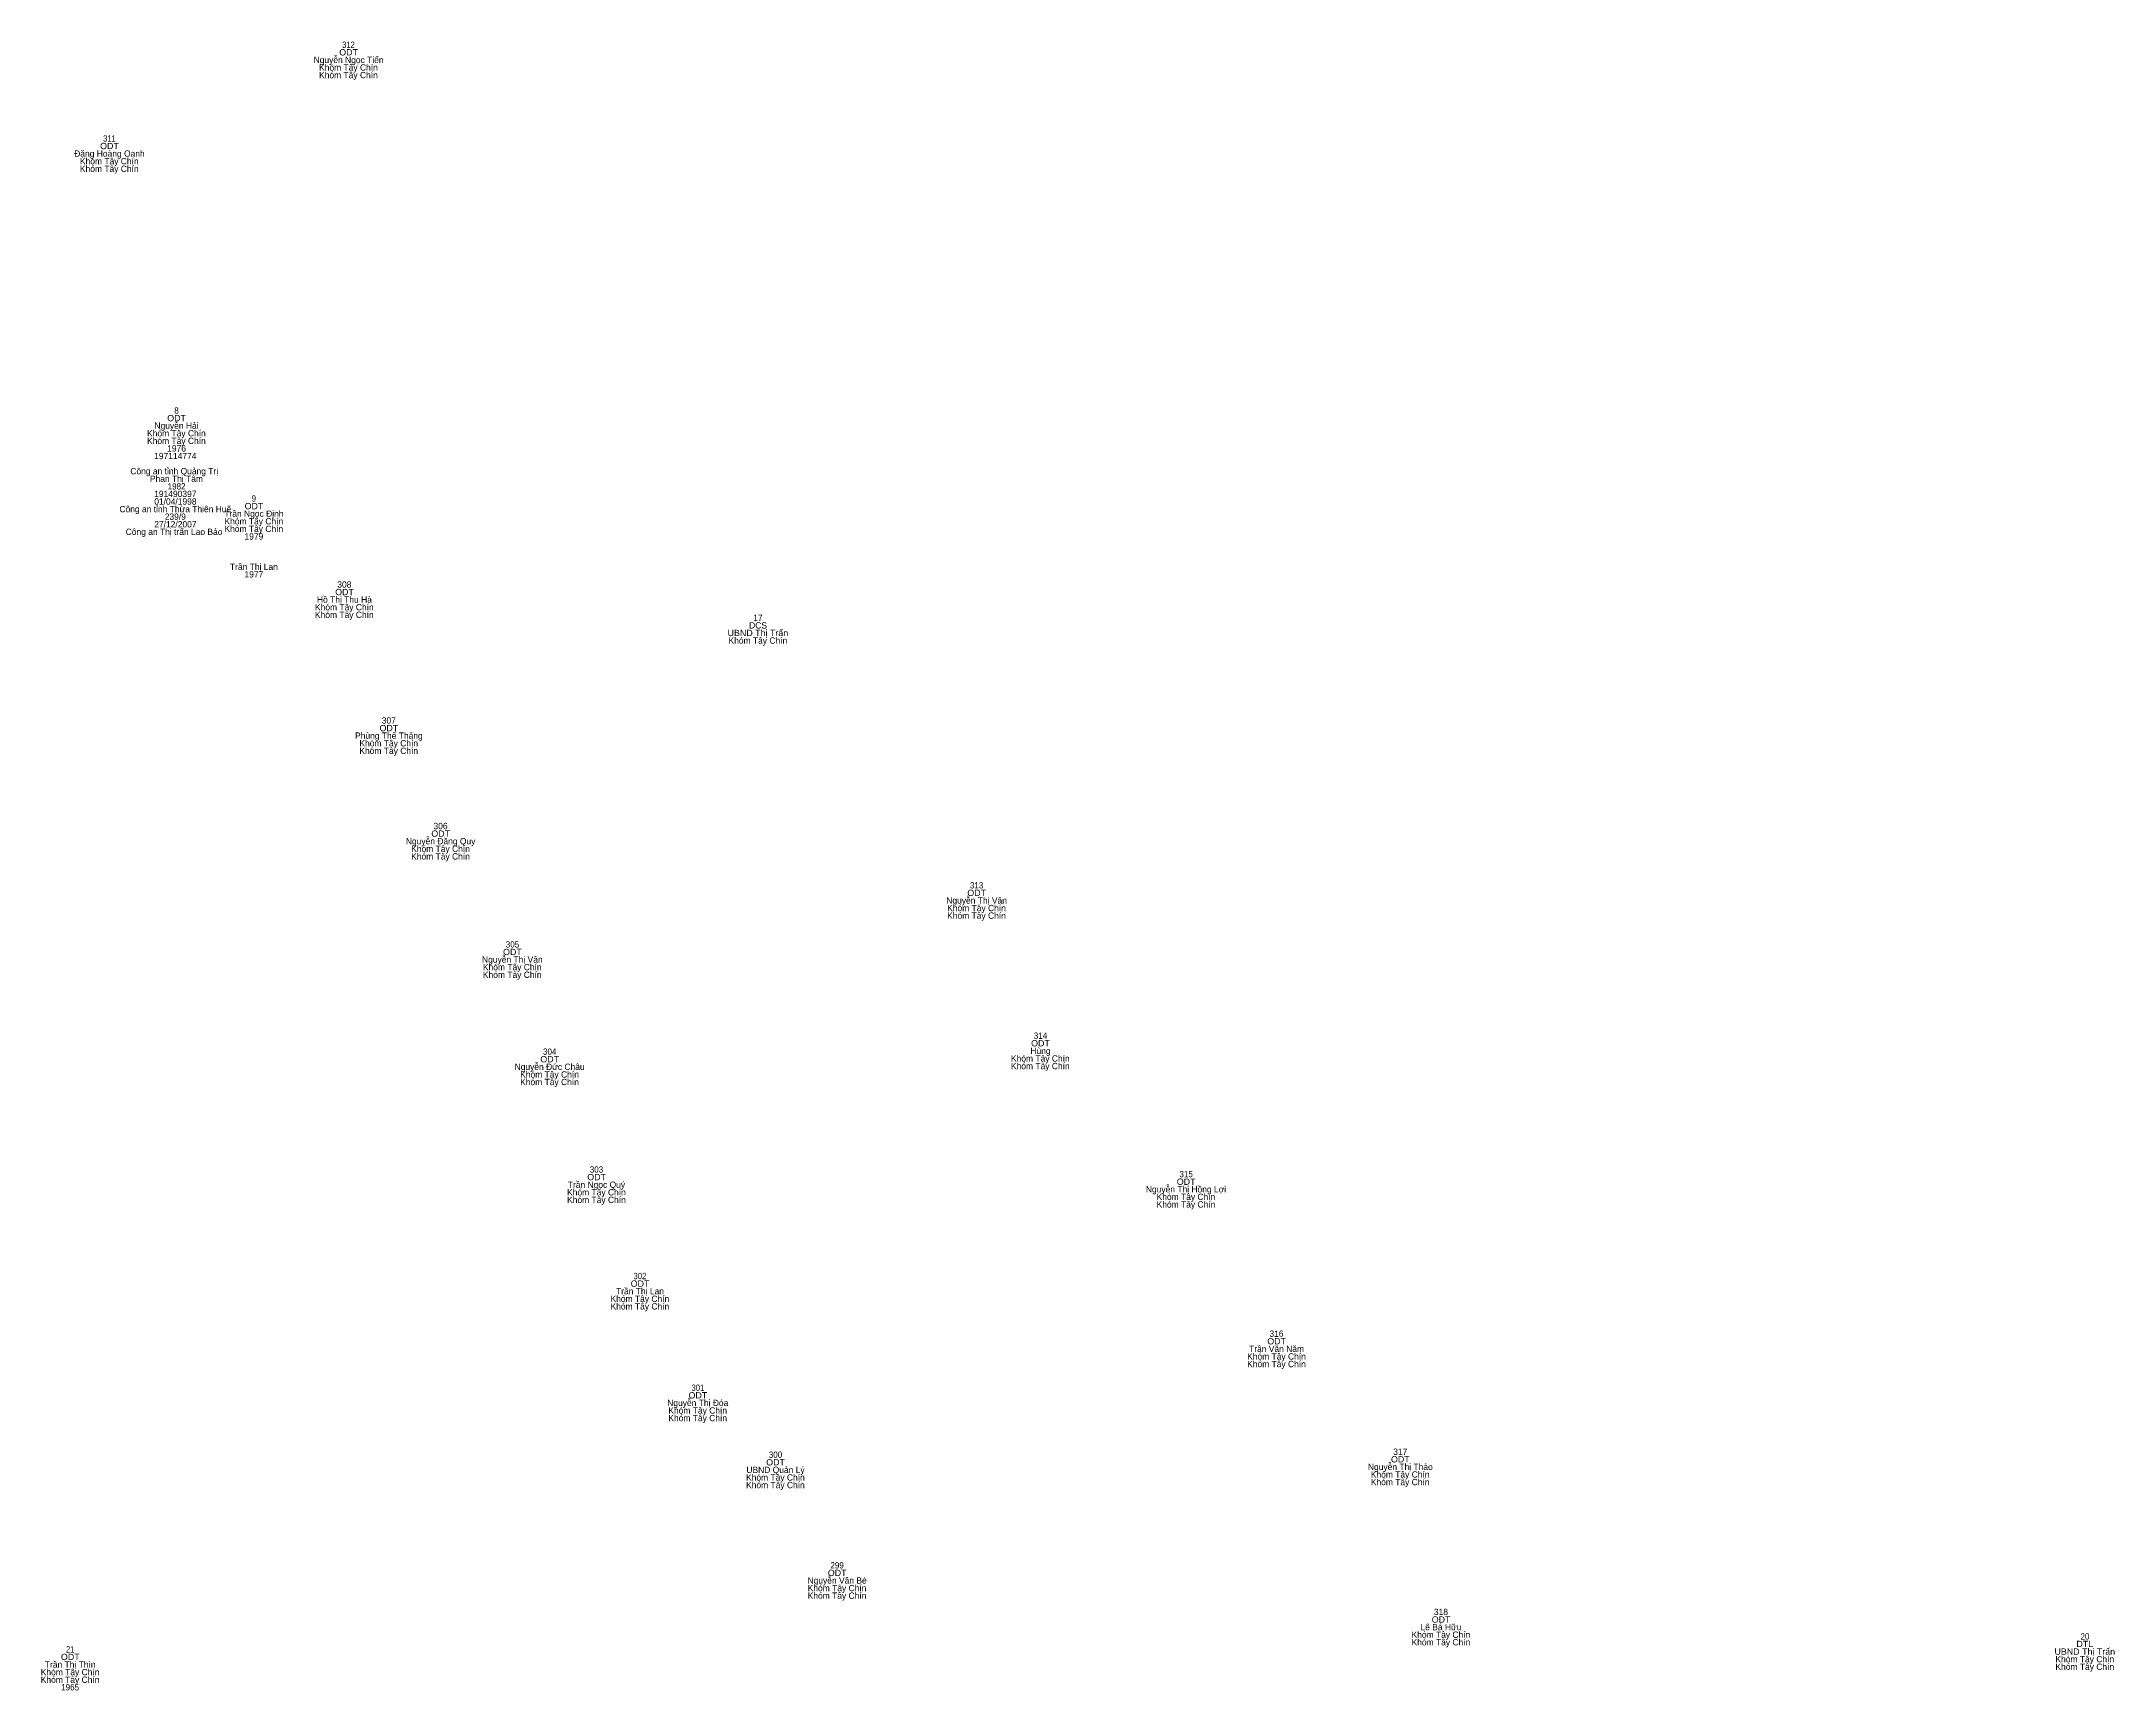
# Model space of a CAD drawing. Header units: metres. Extents: x 537000 to 537501, y 1838003 to 1838507.
# Drawn here: x 537183.9 to 537315.2, y 1838402.9 to 1838507.2 of the extents above; entities that cross this region are included whole.
import ezdxf
from ezdxf.enums import TextEntityAlignment as Align

# ---------------------------------------------------------------- set-up
doc = ezdxf.new("R2010")
doc.units = ezdxf.units.M
doc.header["$LTSCALE"] = 0.16
doc.layers.add('1', color=7, linetype='Continuous')

msp = doc.modelspace()

# ---------------------------------------------------------------- texts
at = {"layer": '1'}
for s, width, p in [('312', 0.9, (537203.365, 1838506.82)), ('ODT', 1.05, (537203.375, 1838506.34)), ('ODT', 1.05, (537188.235, 1838500.41)), ('311', 0.9, (537188.235, 1838500.89)), ('ODT', 1.05, (537192.485, 1838483.19)), ('8', 0.95, (537192.48, 1838483.67)), ('1982', 0.95, (537192.485, 1838478.87)), ('9', 0.9, (537197.375, 1838478.1)), ('ODT', 1.05, (537197.385, 1838477.62)), ('ODT', 1.05, (537203.115, 1838472.18)), ('UBND Thị Trấn', 1.05, (537229.285, 1838469.59)), ('ODT', 1.05, (537205.925, 1838463.57)), ('ODT', 1.05, (537209.205, 1838456.89)), ('ODT', 1.05, (537243.135, 1838453.14)), ('313', 0.95, (537243.13, 1838453.62)), ('ODT', 1.05, (537213.745, 1838449.4)), ('305', 0.95, (537213.745, 1838449.88)), ('314', 0.95, (537247.175, 1838444.1)), ('ODT', 1.05, (537216.105, 1838442.61)), ('304', 0.95, (537216.105, 1838443.09)), ('ODT', 1.05, (537247.175, 1838443.62)), ('ODT', 1.05, (537219.075, 1838435.15)), ('303', 0.95, (537219.07, 1838435.63)), ('ODT', 1.05, (537256.395, 1838434.86)), ('315', 0.95, (537256.395, 1838435.34)), ('ODT', 1.05, (537221.825, 1838428.41)), ('302', 0.9, (537221.815, 1838428.89)), ('ODT', 1.05, (537262.125, 1838424.76)), ('301', 0.9, (537225.485, 1838421.82)), ('ODT', 1.05, (537225.485, 1838421.34)), ('300', 0.95, (537230.4, 1838417.58)), ('ODT', 1.05, (537230.405, 1838417.1)), ('ODT', 1.05, (537269.955, 1838417.29)), ('ODT', 1.05, (537234.305, 1838410.1)), ('299', 0.95, (537234.3, 1838410.58)), ('ODT', 1.05, (537272.535, 1838407.15)), ('20', 0.95, (537313.295, 1838406.08)), ('ODT', 1.05, (537185.755, 1838404.78)), ('21', 0.85, (537185.75, 1838405.26)), ('UBND Thị Trấn', 1.05, (537313.285, 1838405.12)), ('DTL', 1.05, (537313.285, 1838405.6)), ('1965', 0.95, (537185.745, 1838402.86))]:
    msp.add_text(s, height=0.4, dxfattribs=dict(at, width=width)).set_placement(p, align=Align.CENTER)
for s, p in [('Nguyễn Ngọc Tiến', (537203.375, 1838505.86)), ('Khóm Tây Chín', (537203.365, 1838505.38)), ('Khóm Tây Chín', (537203.365, 1838504.9)), ('Đặng Hoàng Oanh', (537188.235, 1838499.93)), ('Khóm Tây Chín', (537188.225, 1838499.45)), ('Khóm Tây Chín', (537188.225, 1838498.97)), ('Khóm Tây Chín', (537192.475, 1838482.23)), ('Nguyễn Hải', (537192.48, 1838482.71)), ('Khóm Tây Chín', (537192.475, 1838481.75)), ('197114774 ', (537192.48, 1838480.79)), ('1976', (537192.485, 1838481.27)), ('Công an tỉnh Quảng Trị  ', (537192.485, 1838479.83)), ('Phan Thị Tâm', (537192.475, 1838479.35)), ('01/04/1998 ', (537192.485, 1838477.91)), ('191490397 ', (537192.48, 1838478.39)), ('Công an tỉnh Thừa Thiên Huế ', (537192.48, 1838477.43)), ('239/9 ', (537192.48, 1838476.95)), ('Trần Ngọc Định', (537197.38, 1838477.14)), ('Khóm Tây Chín', (537197.375, 1838476.66)), ('Công an Thị trấn Lao Bảo  ', (537192.475, 1838475.99)), ('27/12/2007 ', (537192.485, 1838476.47)), ('Khóm Tây Chín', (537197.375, 1838476.18)), ('1979', (537197.38, 1838475.7)), ('Trần Thị Lan', (537197.38, 1838473.78)), ('1977', (537197.38, 1838473.3)), ('308', (537203.105, 1838472.66)), ('Hồ Thị Thu Hà', (537203.11, 1838471.7)), ('Khóm Tây Chín', (537203.105, 1838471.22)), ('Khóm Tây Chín', (537203.105, 1838470.74)), ('DCS', (537229.295, 1838470.07)), ('17', (537229.285, 1838470.55)), ('Khóm Tây Chín', (537229.285, 1838469.11)), ('307', (537205.92, 1838464.05)), ('Phùng Thế Thăng', (537205.925, 1838463.09)), ('Khóm Tây Chín', (537205.915, 1838462.61)), ('Khóm Tây Chín', (537205.915, 1838462.13)), ('306', (537209.195, 1838457.37)), ('Nguyễn Đăng Quy', (537209.2, 1838456.41)), ('Khóm Tây Chín', (537209.195, 1838455.93)), ('Khóm Tây Chín', (537209.195, 1838455.45)), ('Nguyễn Thị Vân', (537243.13, 1838452.66)), ('Khóm Tây Chín', (537243.125, 1838452.18)), ('Khóm Tây Chín', (537243.125, 1838451.7)), ('Nguyễn Thị Vân', (537213.74, 1838448.92)), ('Khóm Tây Chín', (537213.735, 1838448.44)), ('Khóm Tây Chín', (537213.735, 1838447.96)), ('Khóm Tây Chín', (537247.165, 1838442.66)), ('Hùng', (537247.175, 1838443.14)), ('Nguyễn Đức Châu', (537216.1, 1838442.13)), ('Khóm Tây Chín', (537216.095, 1838441.65)), ('Khóm Tây Chín', (537216.095, 1838441.17)), ('Khóm Tây Chín', (537247.165, 1838442.18)), ('Trần Ngọc Quý', (537219.065, 1838434.67)), ('Khóm Tây Chín', (537219.065, 1838434.19)), ('Khóm Tây Chín', (537219.065, 1838433.71)), ('Nguyễn Thị Hồng Lợi', (537256.385, 1838434.38)), ('Khóm Tây Chín', (537256.385, 1838433.9)), ('Khóm Tây Chín', (537256.385, 1838433.42)), ('Khóm Tây Chín', (537221.815, 1838427.45)), ('Khóm Tây Chín', (537221.815, 1838426.97)), ('Trần Thị Lan', (537221.82, 1838427.93)), ('Trần Văn Năm', (537262.12, 1838424.28)), ('316', (537262.115, 1838425.24)), ('Khóm Tây Chín', (537262.115, 1838423.8)), ('Khóm Tây Chín', (537262.115, 1838423.32)), ('Nguyễn Thị Đóa', (537225.48, 1838420.86)), ('Khóm Tây Chín', (537225.475, 1838420.38)), ('Khóm Tây Chín', (537225.475, 1838419.9)), ('317', (537269.95, 1838417.77)), ('UBND Quản Lý', (537230.4, 1838416.62)), ('Nguyễn Thị Thảo', (537269.955, 1838416.81)), ('Khóm Tây Chín', (537269.945, 1838416.33)), ('Khóm Tây Chín', (537230.395, 1838416.14)), ('Khóm Tây Chín', (537230.395, 1838415.66)), ('Khóm Tây Chín', (537269.945, 1838415.85)), ('Nguyễn Văn Bé', (537234.3, 1838409.62)), ('Khóm Tây Chín', (537234.295, 1838409.14)), ('Khóm Tây Chín', (537234.295, 1838408.66)), ('318', (537272.525, 1838407.63)), ('Khóm Tây Chín', (537272.525, 1838406.19)), ('Khóm Tây Chín', (537272.525, 1838405.71)), ('Lê Bá Hữu', (537272.525, 1838406.67)), ('Khóm Tây Chín', (537313.285, 1838404.64)), ('Khóm Tây Chín', (537185.745, 1838403.82)), ('Khóm Tây Chín', (537185.745, 1838403.34)), ('Trần Thị Thìn', (537185.75, 1838404.3)), ('Khóm Tây Chín', (537313.285, 1838404.16))]:
    msp.add_text(s, height=0.4, dxfattribs=at).set_placement(p, align=Align.CENTER)

doc.saveas('drawing.dxf')
